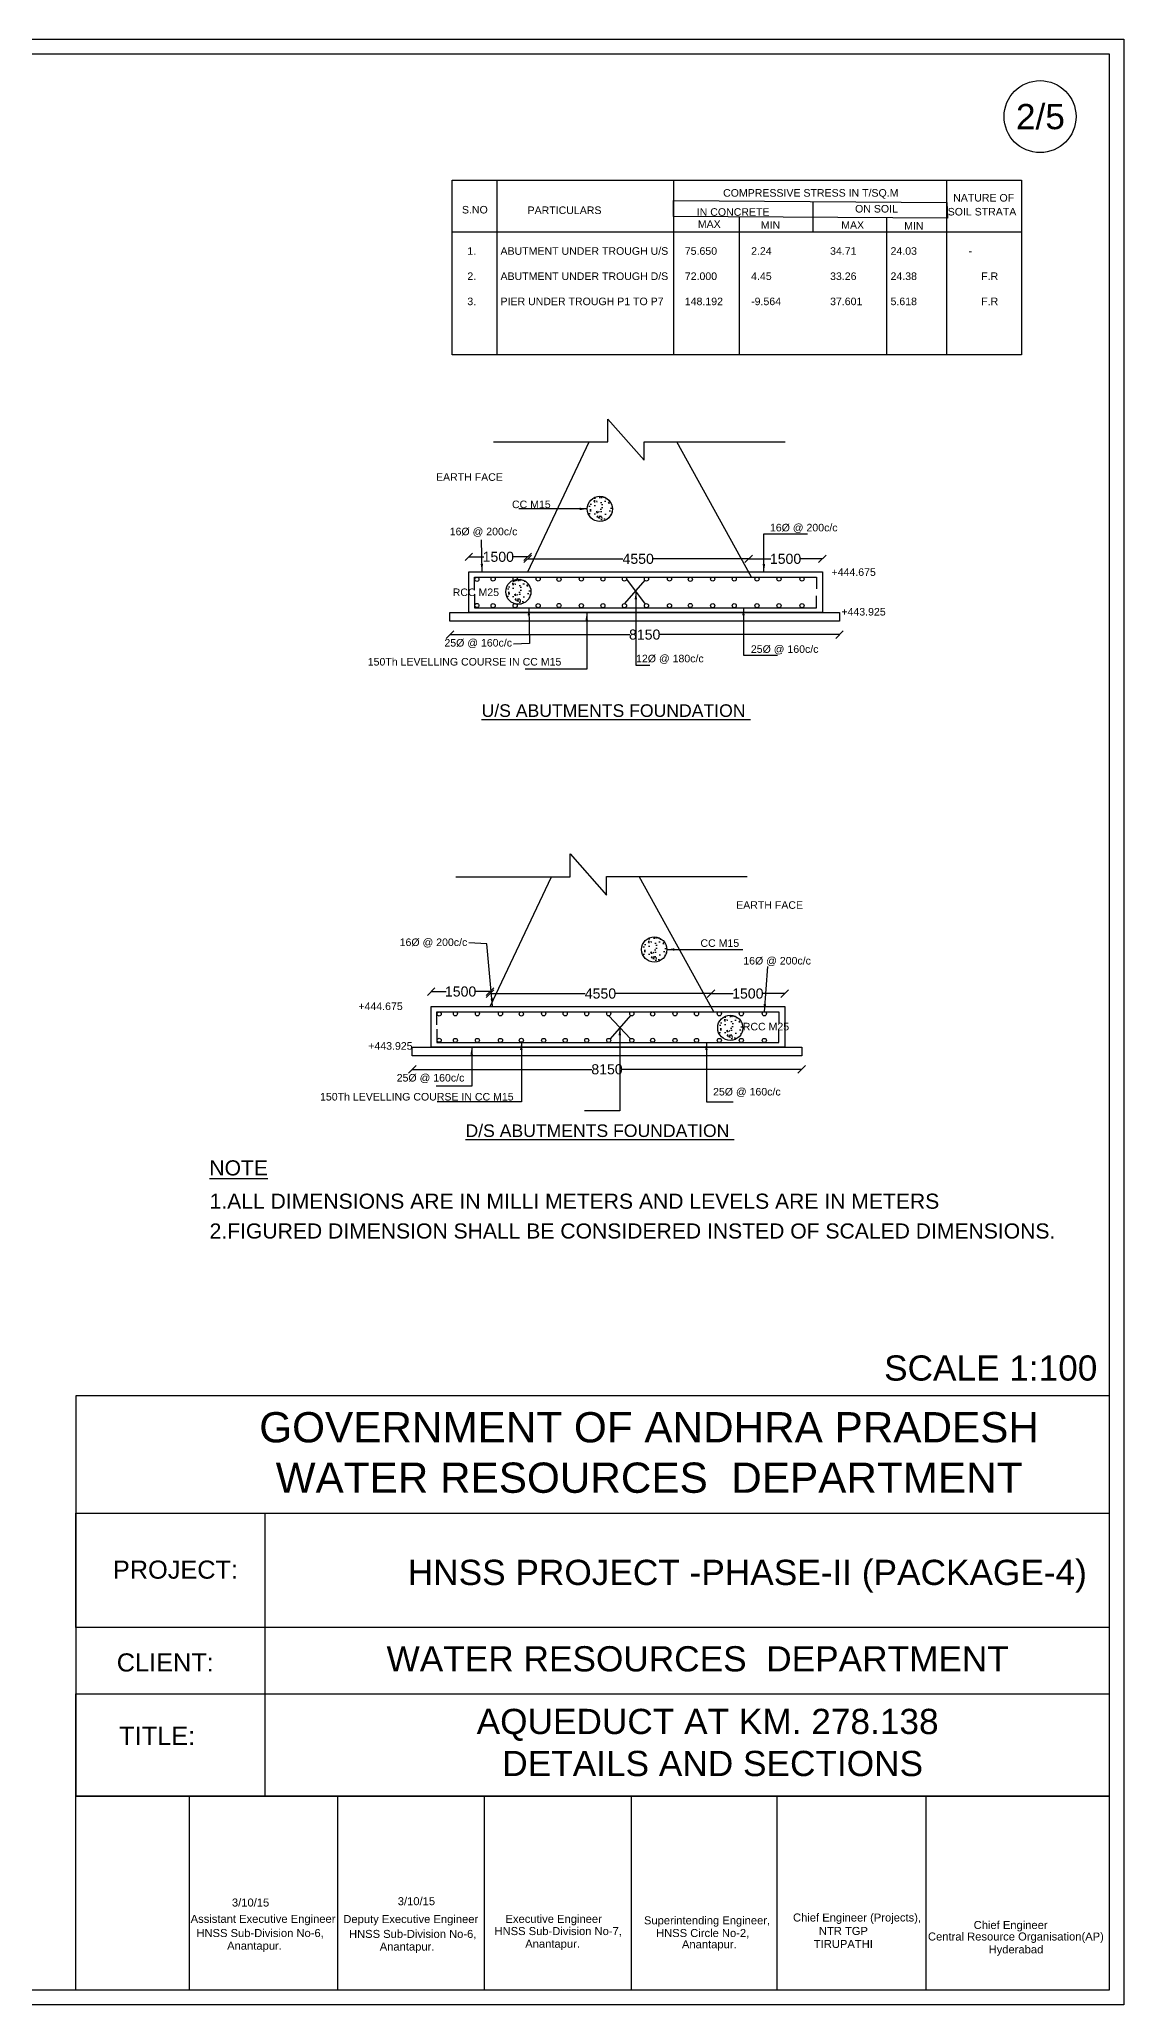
# Model space of a CAD drawing. Header units: millimetres. Extents: x 5124 to 3090300, y 2311 to 46023684.
# Drawn here: x 3068776 to 3090300, y 45984668 to 46023684 of the extents above; entities that cross this region are included whole.
import ezdxf

# ---------------------------------------------------------------- set-up
doc = ezdxf.new("R2010")
doc.units = ezdxf.units.MM
doc.header["$MEASUREMENT"] = 0
for name, color, linetype in [('DIMENSION', 7, 'Continuous'), ('DRAWING', 7, 'Continuous'), ('TEXT', 7, 'Continuous')]:
    doc.layers.add(name, color=color, linetype=linetype)
doc.styles.get("Standard").update_dxf_attribs({"font": 'arial.ttf'})
doc.dimstyles.get("Standard").update_dxf_attribs({"dimtxt": 200, "dimasz": 150, "dimexe": 0.18, "dimexo": 0.0625, "dimgap": 0.09, "dimtad": 0, "dimtih": 1, "dimtoh": 1, "dimdec": 0, "dimzin": 0, "dimdsep": 46, "dimtxsty": 'Standard', "dimblk": 'OBLIQUE', "dimcen": 0.09, "dimse1": 1, "dimse2": 1, "dimadec": 0, "dimazin": 0, "dimtfac": 1, "dimtdec": 0, "dimtofl": 0, "dimtmove": 0, "dimatfit": 3, "dimfxl": 1, "dimtolj": 1, "dimtzin": 0, "dimarcsym": 1})

# ---------------------------------------------------------------- blocks, each defined once
blk = doc.blocks.new('_Oblique')
at = {"color": 0, "linetype": 'ByBlock', "lineweight": -2}
blk.add_line((-0.5, -0.5), (0.5, 0.5), dxfattribs=at)
blk = doc.blocks.new('*D23')
at = {"layer": 'Defpoints', "color": 0, "transparency": 16777216}
for p in [(3077302, 46013410), (3077302, 46013115), (3078471, 46013115)]:
    blk.add_point(p, dxfattribs=at)
at = {"layer": 'DIMENSION', "color": 0, "lineweight": -2, "transparency": 16777216}
for p, q in [((3077302, 46013410), (3077597, 46013410)), ((3078471, 46013410), (3078175, 46013410))]:
    blk.add_line(p, q, dxfattribs=at)
at = {"layer": 'DIMENSION', "color": 0, "lineweight": -2, "transparency": 16777216, "xscale": 150, "yscale": 150, "zscale": 150, "rotation": 180}
blk.add_blockref('_Oblique', (3077302, 46013410), dxfattribs=at)
at = {"layer": 'DIMENSION', "color": 0, "lineweight": -2, "transparency": 16777216, "xscale": 150, "yscale": 150, "zscale": 150}
blk.add_blockref('_Oblique', (3078471, 46013410), dxfattribs=at)
at = {"layer": 'DIMENSION', "color": 0, "transparency": 16777216, "insert": (3077886, 46013410), "char_height": 200, "attachment_point": 5}
blk.add_mtext('\\A1;1500', dxfattribs=at)
blk = doc.blocks.new('*D24')
at = {"layer": 'Defpoints', "color": 0, "transparency": 16777216}
for p in [(3082855, 46013370), (3078471, 46013115), (3082855, 46013115)]:
    blk.add_point(p, dxfattribs=at)
at = {"layer": 'DIMENSION', "color": 0, "lineweight": -2, "transparency": 16777216}
for p, q in [((3078471, 46013370), (3080360, 46013370)), ((3082855, 46013370), (3080965, 46013370))]:
    blk.add_line(p, q, dxfattribs=at)
at = {"layer": 'DIMENSION', "color": 0, "lineweight": -2, "transparency": 16777216, "xscale": 150, "yscale": 150, "zscale": 150, "rotation": 180}
blk.add_blockref('_Oblique', (3078471, 46013370), dxfattribs=at)
at = {"layer": 'DIMENSION', "color": 0, "lineweight": -2, "transparency": 16777216, "xscale": 150, "yscale": 150, "zscale": 150}
blk.add_blockref('_Oblique', (3082855, 46013370), dxfattribs=at)
at = {"layer": 'DIMENSION', "color": 0, "transparency": 16777216, "insert": (3080663, 46013370), "char_height": 200, "attachment_point": 5}
blk.add_mtext('\\A1;4550', dxfattribs=at)
blk = doc.blocks.new('*D25')
at = {"layer": 'Defpoints', "color": 0, "transparency": 16777216}
for p in [(3082855, 46013370), (3084320, 46013370), (3084320, 46013370)]:
    blk.add_point(p, dxfattribs=at)
at = {"layer": 'DIMENSION', "color": 0, "lineweight": -2, "transparency": 16777216}
for p, q in [((3082855, 46013370), (3083299, 46013370)), ((3084320, 46013370), (3083877, 46013370))]:
    blk.add_line(p, q, dxfattribs=at)
at = {"layer": 'DIMENSION', "color": 0, "lineweight": -2, "transparency": 16777216, "xscale": 150, "yscale": 150, "zscale": 150, "rotation": 180}
blk.add_blockref('_Oblique', (3082855, 46013370), dxfattribs=at)
at = {"layer": 'DIMENSION', "color": 0, "lineweight": -2, "transparency": 16777216, "xscale": 150, "yscale": 150, "zscale": 150}
blk.add_blockref('_Oblique', (3084320, 46013370), dxfattribs=at)
at = {"layer": 'DIMENSION', "color": 0, "transparency": 16777216, "insert": (3083588, 46013370), "char_height": 200, "attachment_point": 5}
blk.add_mtext('\\A1;1500', dxfattribs=at)
blk = doc.blocks.new('*D26')
at = {"layer": 'Defpoints', "color": 0, "transparency": 16777216}
for p in [(3076926, 46012133), (3084658, 46012133), (3084658, 46011866)]:
    blk.add_point(p, dxfattribs=at)
at = {"layer": 'DIMENSION', "color": 0, "lineweight": -2, "transparency": 16777216}
for p, q in [((3076926, 46011866), (3080494, 46011866)), ((3084658, 46011866), (3081091, 46011866))]:
    blk.add_line(p, q, dxfattribs=at)
at = {"layer": 'DIMENSION', "color": 0, "lineweight": -2, "transparency": 16777216, "xscale": 150, "yscale": 150, "zscale": 150, "rotation": 180}
blk.add_blockref('_Oblique', (3076926, 46011866), dxfattribs=at)
at = {"layer": 'DIMENSION', "color": 0, "lineweight": -2, "transparency": 16777216, "xscale": 150, "yscale": 150, "zscale": 150}
blk.add_blockref('_Oblique', (3084658, 46011866), dxfattribs=at)
at = {"layer": 'DIMENSION', "color": 0, "transparency": 16777216, "insert": (3080792, 46011866), "char_height": 200, "attachment_point": 5}
blk.add_mtext('\\A1;8150', dxfattribs=at)
blk = doc.blocks.new('*D28')
at = {"layer": 'Defpoints', "color": 0, "transparency": 16777216}
for p in [(3076553, 46004780), (3076553, 46004485), (3077722, 46004485)]:
    blk.add_point(p, dxfattribs=at)
at = {"layer": 'DIMENSION', "color": 0, "lineweight": -2, "transparency": 16777216}
for p, q in [((3076553, 46004780), (3076849, 46004780)), ((3077722, 46004780), (3077427, 46004780))]:
    blk.add_line(p, q, dxfattribs=at)
at = {"layer": 'DIMENSION', "color": 0, "lineweight": -2, "transparency": 16777216, "xscale": 150, "yscale": 150, "zscale": 150, "rotation": 180}
blk.add_blockref('_Oblique', (3076553, 46004780), dxfattribs=at)
at = {"layer": 'DIMENSION', "color": 0, "lineweight": -2, "transparency": 16777216, "xscale": 150, "yscale": 150, "zscale": 150}
blk.add_blockref('_Oblique', (3077722, 46004780), dxfattribs=at)
at = {"layer": 'DIMENSION', "color": 0, "transparency": 16777216, "insert": (3077138, 46004780), "char_height": 200, "attachment_point": 5}
blk.add_mtext('\\A1;1500', dxfattribs=at)
blk = doc.blocks.new('*D29')
at = {"layer": 'Defpoints', "color": 0, "transparency": 16777216}
for p in [(3082107, 46004740), (3077722, 46004485), (3082107, 46004485)]:
    blk.add_point(p, dxfattribs=at)
at = {"layer": 'DIMENSION', "color": 0, "lineweight": -2, "transparency": 16777216}
for p, q in [((3077722, 46004740), (3079612, 46004740)), ((3082107, 46004740), (3080217, 46004740))]:
    blk.add_line(p, q, dxfattribs=at)
at = {"layer": 'DIMENSION', "color": 0, "lineweight": -2, "transparency": 16777216, "xscale": 150, "yscale": 150, "zscale": 150, "rotation": 180}
blk.add_blockref('_Oblique', (3077722, 46004740), dxfattribs=at)
at = {"layer": 'DIMENSION', "color": 0, "lineweight": -2, "transparency": 16777216, "xscale": 150, "yscale": 150, "zscale": 150}
blk.add_blockref('_Oblique', (3082107, 46004740), dxfattribs=at)
at = {"layer": 'DIMENSION', "color": 0, "transparency": 16777216, "insert": (3079914, 46004740), "char_height": 200, "attachment_point": 5}
blk.add_mtext('\\A1;4550', dxfattribs=at)
blk = doc.blocks.new('*D27')
at = {"layer": 'Defpoints', "color": 0, "transparency": 16777216}
for p in [(3082107, 46004740), (3083572, 46004740), (3083572, 46004740)]:
    blk.add_point(p, dxfattribs=at)
at = {"layer": 'DIMENSION', "color": 0, "lineweight": -2, "transparency": 16777216}
for p, q in [((3082107, 46004740), (3082550, 46004740)), ((3083572, 46004740), (3083128, 46004740))]:
    blk.add_line(p, q, dxfattribs=at)
at = {"layer": 'DIMENSION', "color": 0, "lineweight": -2, "transparency": 16777216, "xscale": 150, "yscale": 150, "zscale": 150, "rotation": 180}
blk.add_blockref('_Oblique', (3082107, 46004740), dxfattribs=at)
at = {"layer": 'DIMENSION', "color": 0, "lineweight": -2, "transparency": 16777216, "xscale": 150, "yscale": 150, "zscale": 150}
blk.add_blockref('_Oblique', (3083572, 46004740), dxfattribs=at)
at = {"layer": 'DIMENSION', "color": 0, "transparency": 16777216, "insert": (3082839, 46004740), "char_height": 200, "attachment_point": 5}
blk.add_mtext('\\A1;1500', dxfattribs=at)
blk = doc.blocks.new('*D30')
at = {"layer": 'Defpoints', "color": 0, "transparency": 16777216}
for p in [(3076178, 46003503), (3083909, 46003503), (3083909, 46003236)]:
    blk.add_point(p, dxfattribs=at)
at = {"layer": 'DIMENSION', "color": 0, "lineweight": -2, "transparency": 16777216}
for p, q in [((3076178, 46003236), (3079745, 46003236)), ((3083909, 46003236), (3080342, 46003236))]:
    blk.add_line(p, q, dxfattribs=at)
at = {"layer": 'DIMENSION', "color": 0, "lineweight": -2, "transparency": 16777216, "xscale": 150, "yscale": 150, "zscale": 150, "rotation": 180}
blk.add_blockref('_Oblique', (3076178, 46003236), dxfattribs=at)
at = {"layer": 'DIMENSION', "color": 0, "lineweight": -2, "transparency": 16777216, "xscale": 150, "yscale": 150, "zscale": 150}
blk.add_blockref('_Oblique', (3083909, 46003236), dxfattribs=at)
at = {"layer": 'DIMENSION', "color": 0, "transparency": 16777216, "insert": (3080044, 46003236), "char_height": 200, "attachment_point": 5}
blk.add_mtext('\\A1;8150', dxfattribs=at)

msp = doc.modelspace()

# ---------------------------------------------------------------- hatches: boundary and pattern name
at = {"layer": 'DRAWING'}
h = msp.add_hatch(dxfattribs=at)
h.set_pattern_fill('AR-CONC', color=256, scale=40, style=0)
h.set_pattern_definition([(50, (37864.7, 2164.85), (286.904073, -25.100854), [30, -330]), (355, (37864.7, 2164.85), (-55.5005334, 300.8768535), [24, -264]), (100.4514, (37888.6, 2162.76), (231.4037527, 275.7758168), [25.496076, -280.4568448]), (46.1842, (37864.7, 2244.85), (426.8964195, -66.2076057), [45, -495]), (96.6356, (37900.28, 2239.34), (373.8650822, 389.6471484), [38.244115, -420.6852]), (351.1842, (37864.7, 2244.85), (373.864778, 389.6474404), [36, -396]), (21, (37904.7, 2224.85), (238.7628208, -161.0475563), [30, -330]), (326, (37904.7, 2224.85), (97.3261328, 290.060018), [24, -264]), (71.4514, (37924.6, 2211.43), (336.0890514, 129.0121987), [25.496076, -280.4568448]), (37.5, (37864.7, 2164.85), (4.86394213, 133.15754153), [0, -260.8, 0, -268, 0, -265]), (7.5, (37864.7, 2164.85), (105.22781498, 157.76468475), [0, -152.8, 0, -254.8, 0, -101]), (327.5, (37775.5, 2164.85), (213.52897447, -9.0219487), [0, -100, 0, -312, 0, -414]), (317.5, (37735.5, 2164.85), (233.2744677, 40.0419929), [0, -130, 0, -207.2, 0, -294])])
h.paths.add_polyline_path([(3079652.6, 46014361.8, 1), (3080152.6, 46014361.8, 1.0000001)])
h = msp.add_hatch(dxfattribs=at)
h.set_pattern_fill('AR-CONC', color=256, scale=40, style=0)
h.set_pattern_definition([(50, (36246.76, 521.83), (286.904073, -25.100854), [30, -330]), (355, (36246.76, 521.83), (-55.5005334, 300.8768535), [24, -264]), (100.4514, (36270.67, 519.74), (231.4037527, 275.7758168), [25.496076, -280.4568448]), (46.1842, (36246.76, 601.83), (426.8964195, -66.2076057), [45, -495]), (96.6356, (36282.34, 596.3), (373.8650822, 389.6471484), [38.244115, -420.6852]), (351.1842, (36246.76, 601.83), (373.864778, 389.6474404), [36, -396]), (21, (36286.76, 581.83), (238.7628208, -161.0475563), [30, -330]), (326, (36286.76, 581.83), (97.3261328, 290.060018), [24, -264]), (71.4514, (36306.66, 568.4), (336.0890514, 129.0121987), [25.496076, -280.4568448]), (37.5, (36246.76, 521.83), (4.86394213, 133.15754153), [0, -260.8, 0, -268, 0, -265]), (7.5, (36246.76, 521.83), (105.22781498, 157.76468475), [0, -152.8, 0, -254.8, 0, -101]), (327.5, (36157.56, 521.83), (213.52897447, -9.0219487), [0, -100, 0, -312, 0, -414]), (317.5, (36117.56, 521.83), (233.2744677, 40.0419929), [0, -130, 0, -207.2, 0, -294])])
h.paths.add_polyline_path([(3078034.7, 46012718.8, 1), (3078534.7, 46012718.8, 1.0000001)])
h = msp.add_hatch(dxfattribs=at)
h.set_pattern_fill('AR-CONC', color=256, scale=40, style=0)
h.set_pattern_definition([(50, (38943.46, -6581.64), (286.904073, -25.100854), [30, -330]), (355, (38943.46, -6581.64), (-55.5005334, 300.8768535), [24, -264]), (100.4514, (38967.36, -6583.73), (231.4037527, 275.7758168), [25.496076, -280.4568448]), (46.1842, (38943.46, -6501.64), (426.8964195, -66.2076057), [45, -495]), (96.6356, (38979.03, -6507.16), (373.8650822, 389.6471484), [38.244115, -420.6852]), (351.1842, (38943.46, -6501.64), (373.864778, 389.6474404), [36, -396]), (21, (38983.46, -6521.64), (238.7628208, -161.0475563), [30, -330]), (326, (38983.46, -6521.64), (97.3261328, 290.060018), [24, -264]), (71.4514, (39003.35, -6535.06), (336.0890514, 129.0121987), [25.496076, -280.4568448]), (37.5, (38943.46, -6581.64), (4.86394213, 133.15754153), [0, -260.8, 0, -268, 0, -265]), (7.5, (38943.46, -6581.64), (105.22781498, 157.76468475), [0, -152.8, 0, -254.8, 0, -101]), (327.5, (38854.26, -6581.64), (213.52897447, -9.0219487), [0, -100, 0, -312, 0, -414]), (317.5, (38814.26, -6581.64), (233.2744677, 40.0419929), [0, -130, 0, -207.2, 0, -294])])
h.paths.add_polyline_path([(3080731.4, 46005615.3, 1), (3081231.4, 46005615.3, 1.0000001)])
h = msp.add_hatch(dxfattribs=at)
h.set_pattern_fill('AR-CONC', color=256, scale=40, style=0)
h.set_pattern_definition([(50, (40452.7, -8136.21), (286.904073, -25.100854), [30, -330]), (355, (40452.7, -8136.2), (-55.5005334, 300.8768535), [24, -264]), (100.4514, (40476.6, -8138.3), (231.4037527, 275.7758168), [25.496076, -280.4568448]), (46.1842, (40452.7, -8056.2), (426.8964195, -66.2076057), [45, -495]), (96.6356, (40488.27, -8061.73), (373.8650822, 389.6471484), [38.244115, -420.6852]), (351.1842, (40452.7, -8056.2), (373.864778, 389.6474404), [36, -396]), (21, (40492.7, -8076.21), (238.7628208, -161.0475563), [30, -330]), (326, (40492.7, -8076.2), (97.3261328, 290.060018), [24, -264]), (71.4514, (40512.6, -8089.63), (336.0890514, 129.0121987), [25.496076, -280.4568448]), (37.5, (40452.69, -8136.21), (4.86394213, 133.15754153), [0, -260.8, 0, -268, 0, -265]), (7.5, (40452.7, -8136.21), (105.22781498, 157.76468475), [0, -152.8, 0, -254.8, 0, -101]), (327.5, (40363.49, -8136.21), (213.52897447, -9.0219487), [0, -100, 0, -312, 0, -414]), (317.5, (40323.5, -8136.21), (233.2744677, 40.0419929), [0, -130, 0, -207.2, 0, -294])])
h.paths.add_polyline_path([(3082240.6, 46004060.8, 1), (3082740.6, 46004060.8, 1.0000001)])

# ---------------------------------------------------------------- linework, layer by layer
at = {"layer": 'DIMENSION'}
for points in [[(3076969.7, 46020888.7), (3088269.4, 46020888.7), (3088269.4, 46017423.2), (3076969.7, 46017423.2)], [(3077860.6, 46020888.7), (3081364.6, 46020888.7), (3081364.6, 46017423.2), (3077860.6, 46017423.2)], [(3086786.7, 46020888.7), (3088269.4, 46020888.7), (3088269.4, 46017423.2), (3086786.7, 46017423.2)], [(3081364.6, 46020483.9), (3086786.7, 46020447.2), (3086799.8, 46020136.2), (3081361.7, 46020168.7)], [(3076969.7, 46019862.9), (3088269.4, 46019862.9), (3088269.4, 46017423.2), (3076969.7, 46017423.2)], [(3069501.5, 45988807.6), (3090011.2, 45988807.6), (3090011.2, 45984956.3), (3069501.5, 45984956.3)]]:
    msp.add_lwpolyline(points, close=True, dxfattribs=at)
for points in [[(3084139.2, 46019862.9), (3084139.2, 46020465.1)], [(3082665.7, 46020156.1), (3082665.7, 46017423.2)], [(3085594.1, 46020143.4), (3085594.1, 46017423.2)], [(3090011.2, 45996755.6), (3090011.2, 45988807.6)], [(3071750.7, 45988807.6), (3071750.7, 45984956.3)], [(3074692.1, 45988807.6), (3074692.1, 45984956.3)], [(3077607.7, 45988807.6), (3077607.7, 45984956.3)], [(3080523.2, 45988807.6), (3080523.2, 45984956.3)], [(3083413.3, 45988807.6), (3083413.3, 45984956.3)], [(3086370.8, 45988807.6), (3086370.8, 45984956.3)]]:
    msp.add_lwpolyline(points, dxfattribs=at)
msp.add_circle((3088639.6, 46022149.8), 714.5, dxfattribs=at)
at = {"layer": 'DRAWING'}
for points in [[(3033707.6, 46023684.3), (3090299.6, 46023684.3), (3090299.6, 45984667.9), (3033707.6, 45984667.9)], [(3033996, 46023395.9), (3090011.2, 46023395.9), (3090011.2, 45984956.3), (3033996, 45984956.3)], [(3077301.7, 46013115), (3084320.3, 46013115), (3084320.3, 46012308.2), (3077301.7, 46012308.2)], [(3076926.2, 46012308.2), (3084657.9, 46012308.2), (3084657.9, 46012132.7), (3076926.2, 46012132.7)], [(3076553.2, 46004485.1), (3083571.8, 46004485.1), (3083571.8, 46003678.3), (3076553.2, 46003678.3)], [(3076177.8, 46003678.3), (3083909.4, 46003678.3), (3083909.4, 46003502.8), (3076177.8, 46003502.8)]]:
    msp.add_lwpolyline(points, close=True, dxfattribs=at)
for points in [[(3077790.3, 46015690.4), (3080062.2, 46015690.4), (3080062.2, 46016144.1), (3080783.8, 46015326.8), (3080783.8, 46015691.5), (3083577.7, 46015691.5)], [(3078470.5, 46013115), (3079687.6, 46015690.4)], [(3082913.3, 46013009.9), (3081431.7, 46015691.5)], [(3077412.1, 46012747.9), (3077412.1, 46013009.9), (3084204.6, 46013009.9), (3084204.6, 46012774.8)], [(3080792.5, 46012946.6), (3080390.4, 46012481.3)], [(3080431.4, 46012965.4), (3080802.3, 46012473)], [(3077412.1, 46012661.1), (3077412.1, 46012399.1), (3084204.6, 46012399.1), (3084204.6, 46012634.2)], [(3077041.8, 46007060.5), (3079313.7, 46007060.5), (3079313.7, 46007514.2), (3080035.3, 46006696.8), (3080035.3, 46007061.6), (3082829.2, 46007061.6)], [(3077722.1, 46004485.1), (3078939.2, 46007060.5)], [(3082164.9, 46004380), (3080683.3, 46007061.6)], [(3076663.7, 46004117.9), (3076663.7, 46004380), (3083456.1, 46004380), (3083456.1, 46004144.9)], [(3080078.6, 46004297.8), (3080507.6, 46003840.2)], [(3080509.9, 46004306.9), (3080105.5, 46003841.3)], [(3076663.7, 46004031.2), (3076663.7, 46003769.1), (3083456.1, 46003769.1), (3083456.1, 46004004.2)]]:
    msp.add_lwpolyline(points, dxfattribs=at)
for centre, radius in [((3079902.6, 46014361.8), 250), ((3077461.2, 46012965.1), 41.1), ((3077783.5, 46012968.8), 41.1), ((3078284.7, 46012718.8), 250), ((3078220.1, 46012968.8), 41.1), ((3078677.3, 46012968.8), 41.1), ((3079092.1, 46012965.1), 41.1), ((3079535.5, 46012968.8), 41.1), ((3079962.9, 46012968.8), 41.1), ((3080390.4, 46012968.8), 41.1), ((3080827, 46012968.8), 41.1), ((3081284.2, 46012968.8), 41.1), ((3081698.9, 46012965.1), 41.1), ((3082142.4, 46012968.8), 41.1), ((3082569.8, 46012968.8), 41.1), ((3083022, 46012968.8), 41.1), ((3083458.6, 46012968.8), 41.1), ((3083915.8, 46012968.8), 41.1), ((3077461.2, 46012443.8), 41.1), ((3077783.5, 46012440.2), 41.1), ((3078220.1, 46012440.2), 41.1), ((3078677.3, 46012440.2), 41.1), ((3079092.1, 46012443.8), 41.1), ((3079535.5, 46012440.2), 41.1), ((3079962.9, 46012440.2), 41.1), ((3080390.4, 46012440.2), 41.1), ((3080827, 46012440.2), 41.1), ((3081284.2, 46012440.2), 41.1), ((3081698.9, 46012443.8), 41.1), ((3082142.4, 46012440.2), 41.1), ((3082569.8, 46012440.2), 41.1), ((3083022, 46012440.2), 41.1), ((3083458.6, 46012440.2), 41.1), ((3083915.8, 46012440.2), 41.1), ((3080981.4, 46005615.3), 250), ((3076712.8, 46004335.2), 41.1), ((3077035.1, 46004338.9), 41.1), ((3077471.7, 46004338.9), 41.1), ((3077928.8, 46004338.9), 41.1), ((3078343.6, 46004335.2), 41.1), ((3078787, 46004338.9), 41.1), ((3079214.5, 46004338.9), 41.1), ((3079642, 46004338.9), 41.1), ((3080078.6, 46004338.9), 41.1), ((3080535.7, 46004338.9), 41.1), ((3080950.5, 46004335.2), 41.1), ((3081393.9, 46004338.9), 41.1), ((3081821.4, 46004338.9), 41.1), ((3082273.6, 46004338.9), 41.1), ((3082490.6, 46004060.8), 250), ((3082710.2, 46004338.9), 41.1), ((3083167.3, 46004338.9), 41.1), ((3076712.8, 46003813.9), 41.1), ((3077035.1, 46003810.2), 41.1), ((3077471.7, 46003810.2), 41.1), ((3077928.8, 46003810.2), 41.1), ((3078343.6, 46003813.9), 41.1), ((3078787, 46003810.2), 41.1), ((3079214.5, 46003810.2), 41.1), ((3079642, 46003810.2), 41.1), ((3080078.6, 46003810.2), 41.1), ((3080535.7, 46003810.2), 41.1), ((3080950.5, 46003813.9), 41.1), ((3081393.9, 46003810.2), 41.1), ((3081821.4, 46003810.2), 41.1), ((3082273.6, 46003810.2), 41.1), ((3082710.2, 46003810.2), 41.1), ((3083167.3, 46003810.2), 41.1)]:
    msp.add_circle(centre, radius, dxfattribs=at)
at = {"layer": 'TEXT'}
for points in [[(3090011.2, 45996755.6), (3069501.5, 45996755.6), (3069501.5, 45988807.6), (3090011.2, 45988807.6)], [(3090011.2, 45992153.2), (3069501.5, 45992153.2), (3069501.5, 45994425.7), (3090011.2, 45994425.7)], [(3073250.7, 45994425.7), (3073250.7, 45988807.6)], [(3090011.2, 45988807.6), (3069501.5, 45988807.6), (3069501.5, 45990841), (3090011.2, 45990841)]]:
    msp.add_lwpolyline(points, dxfattribs=at)

# ---------------------------------------------------------------- texts
at = {"layer": 'DIMENSION'}
for s, height, p in [('2/5', 500, (3088161.5, 46021899.9)), ('COMPRESSIVE STRESS IN T/SQ.M', 150, (3082348.4, 46020560.5)), ('S.NO', 150, (3077165, 46020226.6)), ('PARTICULARS', 150, (3078467.1, 46020216.1)), ('IN CONCRETE', 150, (3081825.6, 46020181)), ('ON SOIL', 150, (3084968.2, 46020245.5)), ('SOIL STRATA', 150, (3086806.2, 46020187.1)), ('NATURE OF ', 150, (3086914.9, 46020463.6)), ('MAX', 150, (3081846.2, 46019941)), ('MIN', 150, (3083096, 46019923.7)), ('MAX', 150, (3084692.8, 46019921.9)), ('MIN', 150, (3085942.6, 46019904.6)), ('EARTH FACE', 150, (3076649.9, 46014919.4)), (' CC M15  ', 150, (3078099.3, 46014377)), ('16Ø @ 200c/c ', 150, (3076922, 46013838.5)), ('16Ø @ 200c/c ', 150, (3083278, 46013916)), ('+444.675', 150, (3084500.4, 46013032.4)), ('RCC M25  ', 150, (3076981.4, 46012631.9)), ('+443.925', 150, (3084696.1, 46012245.4)), ('25Ø @ 160c/c ', 150, (3076817, 46011629)), ('25Ø @ 160c/c ', 150, (3082899.5, 46011504)), ('150Th LEVELLING COURSE IN CC M15', 150, (3075294.9, 46011252.3)), ('12Ø @ 180c/c ', 150, (3080621, 46011316.5)), ('%%UU/S ABUTMENTS FOUNDATION ', 250, (3077554.4, 46010232.7)), ('EARTH FACE', 150, (3082607.5, 46006422.9)), ('16Ø @ 200c/c ', 150, (3075928.5, 46005684.5)), (' CC M15  ', 150, (3081840.9, 46005667.2)), ('16Ø @ 200c/c ', 150, (3082749, 46005317.5)), ('+444.675', 150, (3075109.1, 46004413.4)), ('RCC M25  ', 150, (3082739.2, 46004010.4)), ('+443.925', 150, (3075304.8, 46003626.4)), ('25Ø @ 160c/c ', 150, (3075870, 46002994)), ('150Th LEVELLING COURSE IN CC M15', 150, (3074347.9, 46002617.3)), ('25Ø @ 160c/c ', 150, (3082149, 46002717)), ('%%UD/S ABUTMENTS FOUNDATION ', 250, (3077234.7, 46001893.2))]:
    msp.add_text(s, height=height, dxfattribs=at).set_placement(p)
at = {"layer": 'DIMENSION', "insert": (3077271.9, 46019556.6), "char_height": 150, "width": 10851.349, "attachment_point": 1}
msp.add_mtext('1.^I ABUTMENT UNDER TROUGH U/S^I  75.650^I    2.24^I^I34.71^I^I24.03^I^I      -\\P\\P2.^I ABUTMENT UNDER TROUGH D/S^I  72.000^I    4.45^I^I33.26^I^I24.38^I^I^IF.R\\P\\P3.^I PIER UNDER TROUGH P1 TO P7^I  148.192^I    -9.564^I^I37.601^I5.618^I^I^IF.R', dxfattribs=at)
at = {"layer": 'TEXT', "color": 7}
for s, p in [('%%UNOTE', (3072150.7, 46001130.2)), ('1.ALL DIMENSIONS ARE IN MILLI METERS AND LEVELS ARE IN METERS', (3072154.9, 46000468.5)), ('2.FIGURED DIMENSION SHALL BE CONSIDERED INSTED OF SCALED DIMENSIONS.', (3072155.4, 45999877.5))]:
    msp.add_text(s, height=300, dxfattribs=at).set_placement(p)
at = {"layer": 'TEXT'}
for s, height, p in [('3/10/15', 158.89, (3072598.9, 45986616.2)), ('3/10/15', 158.89, (3075890.7, 45986643)), ('Assistant Executive Engineer ', 158.888, (3071779.7, 45986292.8)), ('Deputy Executive Engineer ', 158.888, (3074810.1, 45986288.4)), ('Executive Engineer ', 158.888, (3078029, 45986291.8)), ('Superintending Engineer,', 158.888, (3080777.4, 45986263.4)), ('Chief Engineer (Projects),', 158.888, (3083736.2, 45986319.1)), ('Chief Engineer ', 158.888, (3087321.9, 45986170.5)), (' HNSS Sub-Division No-6,', 158.888, (3071832.5, 45986010.9)), ('Anantapur.', 158.89, (3072503.8, 45985759.6)), (' HNSS Sub-Division No-6,', 158.888, (3074861.7, 45985993.7)), (' HNSS Sub-Division No-7,', 158.888, (3077749.4, 45986049.7)), ('Anantapur.', 158.89, (3078420.7, 45985798.4)), (' HNSS Circle No-2,', 158.888, (3080956.1, 45986011.4)), ('Anantapur.', 158.89, (3081531.3, 45985788.1)), ('TIRUPATHI', 158.89, (3084149.8, 45985793.8)), ('NTR TGP', 158.89, (3084249.3, 45986052.3)), ('Central Resource Organisation(AP)', 158.888, (3086414.9, 45985942.1)), ('Anantapur.', 158.89, (3075533, 45985742.5)), ('Hyderabad', 158.89, (3087618.4, 45985686.7))]:
    msp.add_text(s, height=height, dxfattribs=at).set_placement(p)
at = {"layer": 'TEXT', "color": 7}
for s, insert, char_height, width, attachment_point in [('SCALE 1:100', (3085544.4, 45997557.2), 500, 7921.353, 1), ('GOVERNMENT OF ANDHRA PRADESH\\PWATER RESOURCES  DEPARTMENT', (3080879.1, 45995626.3), 600.63, 17129.216, 5), ('HNSS PROJECT -PHASE-II (PACKAGE-4)', (3082829.4, 45993174.8), 500.525, 17129.216, 5)]:
    msp.add_mtext(s, dxfattribs=dict(at, insert=insert, char_height=char_height, width=width, attachment_point=attachment_point))
at = {"layer": 'TEXT', "attachment_point": 1}
for s, insert, char_height, width in [('PROJECT:', (3070236.8, 45993484.4), 359.59, 3355.137), ('WATER RESOURCES  DEPARTMENT\\P', (3075667.9, 45991784.8), 500.525, 15537.666), ('CLIENT:', (3070313, 45991642), 359.59, 3355.137), ('\\pi3198.9;AQUEDUCT AT KM. 278.138\\P\\pi3513.2; DETAILS AND SECTIONS', (3074257.7, 45990541.2), 500.525, 15537.666), ('TITLE:', (3070361.8, 45990185.5), 359.59, 1949.94)]:
    msp.add_mtext(s, dxfattribs=dict(at, insert=insert, char_height=char_height, width=width))

# ---------------------------------------------------------------- dimensions: what is measured, and where the dimension line sits
at = {"layer": 'DIMENSION'}
for base, p1, p2, text, picture, middle in [((3077301.7, 46013409.8), (3078470.5, 46013115), (3077301.7, 46013115), '1500', '*D23', (3077886.1, 46013409.8)), ((3082855.3, 46013369.9), (3078470.5, 46013115), (3082855.3, 46013115), '4550', '*D24', (3080662.9, 46013369.9)), ((3084320.3, 46013369.6), (3082855.3, 46013369.9), (3084320.3, 46013369.9), '1500', '*D25', (3083587.8, 46013369.6)), ((3084657.9, 46011865.5), (3076926.2, 46012132.7), (3084657.9, 46012132.7), '8150', '*D26', (3080792, 46011865.5)), ((3076553.2, 46004779.8), (3077722.1, 46004485.1), (3076553.2, 46004485.1), '1500', '*D28', (3077137.6, 46004779.8)), ((3082106.8, 46004739.9), (3077722.1, 46004485.1), (3082106.8, 46004485.1), '4550', '*D29', (3079914.4, 46004739.9)), ((3083571.8, 46004739.7), (3082106.8, 46004739.9), (3083571.8, 46004739.9), '1500', '*D27', (3082839.3, 46004739.7)), ((3083909.4, 46003235.6), (3076177.8, 46003502.8), (3083909.4, 46003502.8), '8150', '*D30', (3080043.6, 46003235.6))]:
    dim = msp.add_linear_dim(base=base, p1=p1, p2=p2, text=text, dimstyle='Standard', dxfattribs=at)
    dim.commit()
    dim.dimension.update_dxf_attribs({"geometry": picture, "text_midpoint": middle})

# ---------------------------------------------------------------- leaders
for points in [[(3077563, 46013121.5), (3077549.5, 46013748)], [(3083158, 46013115), (3083158, 46013866.5), (3084025.5, 46013866.5)], [(3080616.8, 46012719.2), (3080616.8, 46011259), (3080892, 46011259)], [(3078490, 46012398), (3078507.5, 46011688), (3078190.5, 46011679.5)], [(3079641.5, 46012299), (3079641.5, 46011182.5), (3078418, 46011182.5)], [(3082753, 46012399.1), (3082753, 46011457), (3083430, 46011457)], [(3077770, 46004493.5), (3077661, 46005727.5), (3077300, 46005749.5)], [(3083167.3, 46004380), (3083235, 46005280.5)], [(3080298.4, 46004063.4), (3080298.4, 46002411.5), (3079596.5, 46002411.5)], [(3077358, 46003678.3), (3077358, 46002903), (3076653.5, 46002903)], [(3078343.6, 46003772.8), (3078343.6, 46002588), (3076670, 46002588)], [(3082017.5, 46003769.1), (3082017.5, 46002591.5), (3082547.5, 46002591.5)]]:
    msp.add_leader(points, dimstyle='Standard', override={"dimgap": 0.09, "dimtad": 0}, dxfattribs=at)
at = {"layer": 'DRAWING'}
for points in [[(3079652.6, 46014361.8), (3078293.5, 46014361.8)], [(3081231.4, 46005615.3), (3082741.8, 46005615.3)]]:
    msp.add_leader(points, dimstyle='Standard', override={"dimgap": 0.09, "dimtad": 0}, dxfattribs=at)

doc.saveas('drawing.dxf')
